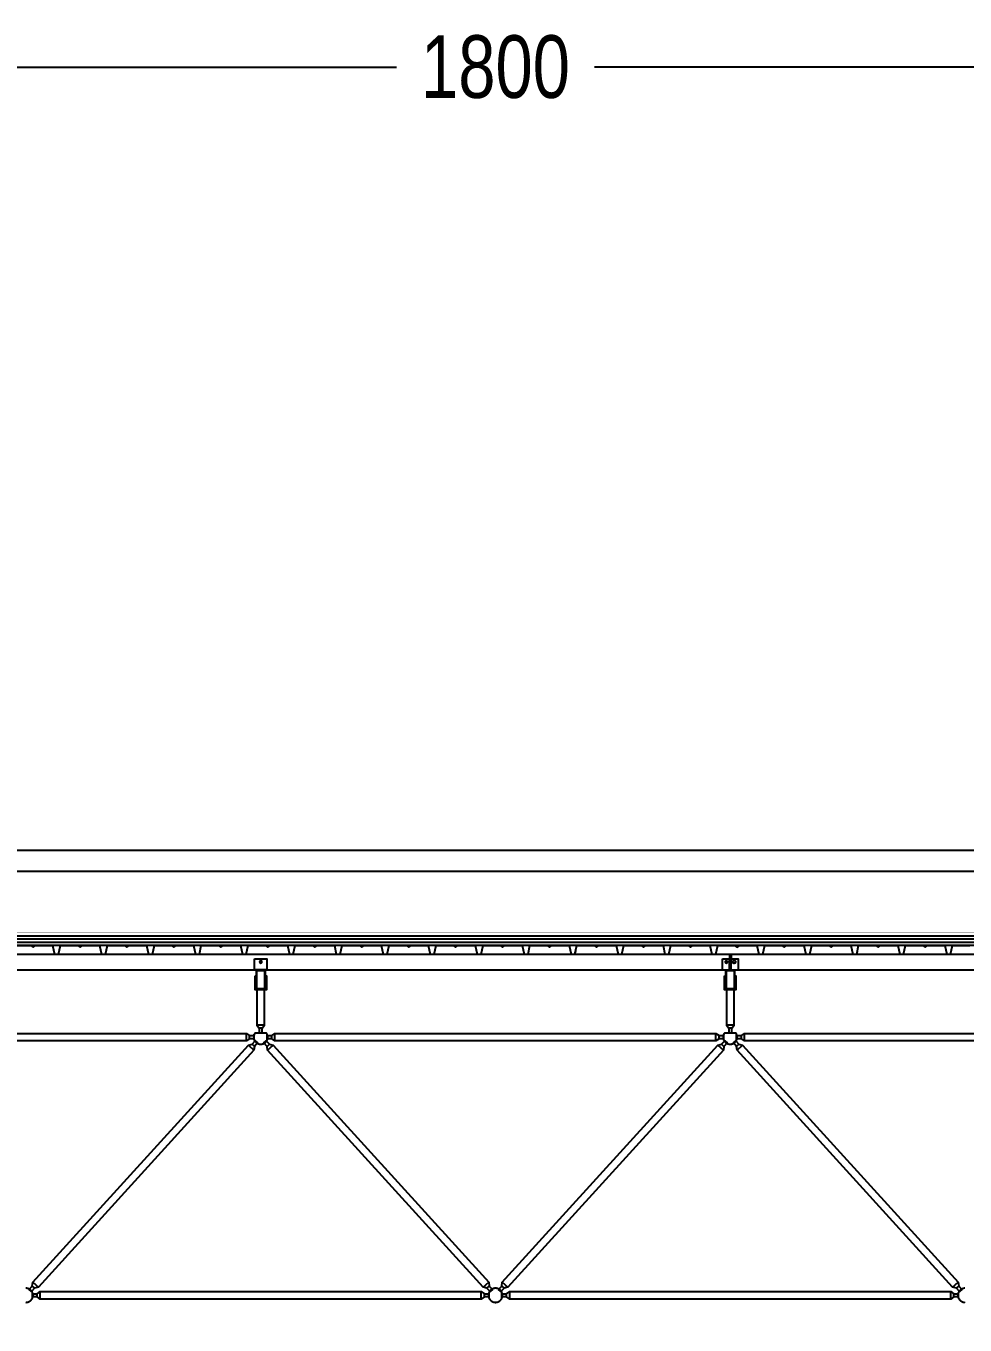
# Model space of a CAD drawing. Header units: centimetres. Extents: x 26569 to 160723, y -3143 to 14565.
# Drawn here: x 32526.7 to 32826.7, y 6252.5 to 6667.7 of the extents above; entities that cross this region are included whole.
import ezdxf

# ---------------------------------------------------------------- set-up
doc = ezdxf.new("R2010")
doc.units = ezdxf.units.CM
doc.header["$LTSCALE"] = 100
doc.linetypes.add('HIDDEN', pattern=[9.525, 6.35, -3.175])
for name, color, linetype in [('A-ANNO-DIMS', 187, 'Continuous'), ('A-ELEV-02', 253, 'Continuous'), ('A-ELEV-04', 250, 'Continuous'), ('A-WALL-INSL', 249, 'Continuous'), ('A-WALL-SNWPNL', 200, 'Continuous'), ('S-STEL', 3, 'Continuous')]:
    doc.layers.add(name, color=color, linetype=linetype)
doc.styles.add('Fields_100', font='act_simplex.shx', dxfattribs={"width": 0.8, "height": 20})
doc.linetypes.add('BATTING', pattern='A,0.00254,-2.54,[134,ltypeshp.shx,S=2.54,R=0,X=-2.54,Y=0],-5.08,[134,ltypeshp.shx,S=2.54,R=180,X=2.54,Y=0],-2.54', length=10.16254)
doc.dimstyles.new('FIELDS_100', dxfattribs={"dimscale": 0, "dimtxt": 20, "dimasz": 5, "dimexe": 5, "dimexo": 5, "dimgap": 5, "dimtad": 0, "dimdec": 0, "dimzin": 0, "dimdsep": 46, "dimtxsty": 'Fields_100', "dimblk": 'DOT', "dimcen": 0.09, "dimclrt": 50, "dimadec": 0, "dimazin": 0, "dimtfac": 1, "dimtdec": 0, "dimtix": 1, "dimtofl": 0, "dimtmove": 1, "dimatfit": 3, "dimfxl": 5, "dimfxlon": 1, "dimtolj": 1, "dimtzin": 0, "dimarcsym": 0})

# ---------------------------------------------------------------- blocks, each defined once
blk = doc.blocks.new('_Dot')
at = {"color": 0, "linetype": 'ByBlock', "lineweight": -2}
blk.add_line((-0.5, 0), (-1, 0), dxfattribs=at)
at = {"color": 0, "linetype": 'ByBlock', "const_width": 0.5}
blk.add_lwpolyline([(-0.25, 0, 1), (0.25, 0, 1)], format="xyb", close=True, dxfattribs=at)
blk = doc.blocks.new('*D690')
at = {"layer": 'A-ANNO-DIMS', "color": 0, "lineweight": -2, "transparency": 16777216}
for p, q in [((32226.73, 6649.56), (32226.73, 6659.56)), ((33126.73, 6649.56), (33126.73, 6659.56)), ((32231.73, 6654.56), (32645.07, 6654.56)), ((33121.73, 6654.56), (32708.4, 6654.56))]:
    blk.add_line(p, q, dxfattribs=at)
at = {"layer": 'DEFPOINTS', "color": 0, "transparency": 16777216}
for p in [(33126.73, 6654.56), (32226.73, 6232.06), (33126.73, 6232.06)]:
    blk.add_point(p, dxfattribs=at)
at = {"layer": 'A-ANNO-DIMS', "color": 0, "lineweight": -2, "transparency": 16777216, "xscale": 5, "yscale": 5, "zscale": 5, "rotation": 180}
blk.add_blockref('_Dot', (32226.73, 6654.56), dxfattribs=at)
at = {"layer": 'A-ANNO-DIMS', "color": 0, "lineweight": -2, "transparency": 16777216, "xscale": 5, "yscale": 5, "zscale": 5}
blk.add_blockref('_Dot', (33126.73, 6654.56), dxfattribs=at)
at = {"layer": 'A-ANNO-DIMS', "color": 50, "transparency": 16777216, "insert": (32676.73, 6654.56), "char_height": 20, "attachment_point": 5, "style": 'Fields_100'}
blk.add_mtext('\\A1;1800', dxfattribs=at)

msp = doc.modelspace()

# ---------------------------------------------------------------- linework, layer by layer
at = {"layer": 'A-ELEV-02'}
for points in [[(32200.48, 6371.06), (36699.23, 6371.06)], [(32751.48, 6371.06), (32751.48, 6369.56)], [(32751.98, 6371.06), (32751.98, 6369.56)], [(32752.83, 6368.91), (32752.83, 6368.91), (32752.82, 6368.91), (32752.81, 6368.91), (32752.8, 6368.91), (32752.79, 6368.91), (32752.79, 6368.91), (32752.78, 6368.91), (32752.77, 6368.91), (32752.76, 6368.9), (32752.75, 6368.9), (32752.75, 6368.9), (32752.74, 6368.9), (32752.73, 6368.9), (32752.72, 6368.89), (32752.71, 6368.89), (32752.71, 6368.89), (32752.7, 6368.88), (32752.69, 6368.88), (32752.68, 6368.88), (32752.67, 6368.87), (32752.67, 6368.87), (32752.66, 6368.86), (32752.65, 6368.86), (32752.64, 6368.86), (32752.64, 6368.85), (32752.63, 6368.84), (32752.62, 6368.84), (32752.61, 6368.83), (32752.61, 6368.83), (32752.6, 6368.82), (32752.59, 6368.82), (32752.59, 6368.81), (32752.58, 6368.8), (32752.57, 6368.8), (32752.57, 6368.79), (32752.56, 6368.78), (32752.56, 6368.78), (32752.55, 6368.77), (32752.55, 6368.76), (32752.54, 6368.75), (32752.54, 6368.75), (32752.53, 6368.74), (32752.53, 6368.73), (32752.52, 6368.72), (32752.52, 6368.72), (32752.52, 6368.71), (32752.51, 6368.7), (32752.51, 6368.69), (32752.51, 6368.68), (32752.5, 6368.67), (32752.5, 6368.67), (32752.5, 6368.66), (32752.5, 6368.65), (32752.49, 6368.64), (32752.49, 6368.63), (32752.49, 6368.63), (32752.49, 6368.62), (32752.49, 6368.61), (32752.49, 6368.6), (32752.49, 6368.59), (32752.49, 6368.59), (32752.48, 6368.58), (32752.48, 6368.57), (32752.48, 6368.56), (32752.48, 6368.55), (32752.48, 6368.55), (32752.49, 6368.54), (32752.49, 6368.53), (32752.49, 6368.52), (32752.49, 6368.51), (32752.49, 6368.51), (32752.49, 6368.5), (32752.49, 6368.49), (32752.49, 6368.48), (32752.5, 6368.47), (32752.5, 6368.47), (32752.5, 6368.46), (32752.5, 6368.45), (32752.51, 6368.44), (32752.51, 6368.43), (32752.51, 6368.43), (32752.52, 6368.42), (32752.52, 6368.41), (32752.52, 6368.4), (32752.53, 6368.39), (32752.53, 6368.39), (32752.54, 6368.38), (32752.54, 6368.37), (32752.55, 6368.36), (32752.55, 6368.36), (32752.56, 6368.35), (32752.56, 6368.34), (32752.57, 6368.33), (32752.57, 6368.33), (32752.58, 6368.32), (32752.59, 6368.31), (32752.59, 6368.31), (32752.6, 6368.3), (32752.61, 6368.3), (32752.61, 6368.29), (32752.62, 6368.28), (32752.63, 6368.28), (32752.64, 6368.27), (32752.64, 6368.27), (32752.65, 6368.26), (32752.66, 6368.26), (32752.67, 6368.26), (32752.67, 6368.25), (32752.68, 6368.25), (32752.69, 6368.24), (32752.7, 6368.24), (32752.71, 6368.24), (32752.71, 6368.23), (32752.72, 6368.23), (32752.73, 6368.23), (32752.74, 6368.23), (32752.75, 6368.22), (32752.75, 6368.22), (32752.76, 6368.22), (32752.77, 6368.22), (32752.78, 6368.22), (32752.79, 6368.22), (32752.79, 6368.21), (32752.8, 6368.21), (32752.81, 6368.21), (32752.82, 6368.21), (32752.83, 6368.21), (32752.83, 6368.21)], [(32753.13, 6368.91), (32752.83, 6368.91)], [(32753.13, 6368.21), (32753.14, 6368.21), (32753.15, 6368.21), (32753.16, 6368.21), (32753.17, 6368.21), (32753.17, 6368.21), (32753.18, 6368.22), (32753.19, 6368.22), (32753.2, 6368.22), (32753.21, 6368.22), (32753.21, 6368.22), (32753.22, 6368.22), (32753.23, 6368.23), (32753.24, 6368.23), (32753.25, 6368.23), (32753.26, 6368.23), (32753.26, 6368.24), (32753.27, 6368.24), (32753.28, 6368.24), (32753.29, 6368.25), (32753.3, 6368.25), (32753.3, 6368.26), (32753.31, 6368.26), (32753.32, 6368.26), (32753.33, 6368.27), (32753.33, 6368.27), (32753.34, 6368.28), (32753.35, 6368.28), (32753.35, 6368.29), (32753.36, 6368.3), (32753.37, 6368.3), (32753.38, 6368.31), (32753.38, 6368.31), (32753.39, 6368.32), (32753.39, 6368.33), (32753.4, 6368.33), (32753.41, 6368.34), (32753.41, 6368.35), (32753.42, 6368.36), (32753.42, 6368.36), (32753.43, 6368.37), (32753.43, 6368.38), (32753.44, 6368.39), (32753.44, 6368.39), (32753.45, 6368.4), (32753.45, 6368.41), (32753.45, 6368.42), (32753.46, 6368.43), (32753.46, 6368.43), (32753.46, 6368.44), (32753.47, 6368.45), (32753.47, 6368.46), (32753.47, 6368.47), (32753.47, 6368.47), (32753.48, 6368.48), (32753.48, 6368.49), (32753.48, 6368.5), (32753.48, 6368.51), (32753.48, 6368.51), (32753.48, 6368.52), (32753.48, 6368.53), (32753.48, 6368.54), (32753.48, 6368.55), (32753.48, 6368.55), (32753.48, 6368.56), (32753.48, 6368.57), (32753.48, 6368.58), (32753.48, 6368.59), (32753.48, 6368.59), (32753.48, 6368.6), (32753.48, 6368.61), (32753.48, 6368.62), (32753.48, 6368.63), (32753.48, 6368.63), (32753.48, 6368.64), (32753.47, 6368.65), (32753.47, 6368.66), (32753.47, 6368.67), (32753.47, 6368.67), (32753.46, 6368.68), (32753.46, 6368.69), (32753.46, 6368.7), (32753.45, 6368.71), (32753.45, 6368.72), (32753.45, 6368.72), (32753.44, 6368.73), (32753.44, 6368.74), (32753.43, 6368.75), (32753.43, 6368.75), (32753.42, 6368.76), (32753.42, 6368.77), (32753.41, 6368.78), (32753.41, 6368.78), (32753.4, 6368.79), (32753.39, 6368.8), (32753.39, 6368.8), (32753.38, 6368.81), (32753.38, 6368.82), (32753.37, 6368.82), (32753.36, 6368.83), (32753.35, 6368.83), (32753.35, 6368.84), (32753.34, 6368.84), (32753.33, 6368.85), (32753.33, 6368.86), (32753.32, 6368.86), (32753.31, 6368.86), (32753.3, 6368.87), (32753.3, 6368.87), (32753.29, 6368.88), (32753.28, 6368.88), (32753.27, 6368.88), (32753.26, 6368.89), (32753.26, 6368.89), (32753.25, 6368.89), (32753.24, 6368.9), (32753.23, 6368.9), (32753.22, 6368.9), (32753.21, 6368.9), (32753.21, 6368.9), (32753.2, 6368.91), (32753.19, 6368.91), (32753.18, 6368.91), (32753.17, 6368.91), (32753.17, 6368.91), (32753.16, 6368.91), (32753.15, 6368.91), (32753.14, 6368.91), (32753.13, 6368.91)], [(32200.48, 6366.06), (36699.23, 6366.06)], [(32603.73, 6366.06), (32599.73, 6366.06)], [(32749.23, 6366.06), (32754.23, 6366.06)], [(32753.13, 6368.21), (32752.83, 6368.21)], [(32599.93, 6363.26), (32600.18, 6363.26)], [(32599.93, 6362.56), (32600.18, 6362.56)], [(32603.28, 6363.26), (32603.53, 6363.26)], [(32603.28, 6362.56), (32603.53, 6362.56)], [(32749.93, 6363.26), (32750.18, 6363.26)], [(32749.93, 6362.56), (32750.18, 6362.56)], [(32753.28, 6363.26), (32753.53, 6363.26)], [(32753.28, 6362.56), (32753.53, 6362.56)], [(32600.53, 6359.66), (32600.53, 6348.36), (32601.23, 6347.36), (32601.23, 6345.86)], [(32602.23, 6345.86), (32602.23, 6347.36), (32602.94, 6348.36), (32602.94, 6359.66)], [(32750.53, 6359.66), (32750.53, 6348.36), (32751.23, 6347.36), (32751.23, 6345.86)], [(32752.23, 6345.86), (32752.23, 6347.36), (32752.94, 6348.36), (32752.94, 6359.66)], [(32602.94, 6348.36), (32600.53, 6348.36)], [(32752.94, 6348.36), (32750.53, 6348.36)], [(32453.78, 6345.01), (32455.28, 6345.01), (32456.28, 6345.72), (32597.18, 6345.72), (32598.18, 6345.01), (32599.68, 6345.01)], [(32599.68, 6344.01), (32598.18, 6344.01), (32597.18, 6343.3), (32456.28, 6343.3), (32455.28, 6344.01), (32453.78, 6344.01)], [(32597.18, 6343.3), (32597.18, 6345.72)], [(32598.18, 6344.01), (32598.18, 6345.01)], [(32599.93, 6345.86), (32599.89, 6345.8), (32599.85, 6345.74), (32599.81, 6345.68), (32599.77, 6345.61), (32599.73, 6345.54), (32599.7, 6345.47), (32599.67, 6345.4), (32599.64, 6345.33), (32599.61, 6345.26), (32599.6, 6345.22), (32599.59, 6345.18), (32599.57, 6345.14), (32599.56, 6345.11), (32599.55, 6345.07), (32599.54, 6345.03), (32599.54, 6344.99), (32599.53, 6344.95), (32599.52, 6344.91), (32599.51, 6344.87), (32599.51, 6344.83), (32599.5, 6344.79), (32599.5, 6344.75), (32599.49, 6344.71), (32599.49, 6344.67), (32599.49, 6344.63), (32599.49, 6344.59), (32599.48, 6344.55), (32599.48, 6344.52), (32599.48, 6344.48), (32599.49, 6344.44), (32599.49, 6344.4), (32599.49, 6344.36), (32599.49, 6344.32), (32599.5, 6344.28), (32599.5, 6344.24), (32599.51, 6344.2), (32599.51, 6344.16), (32599.53, 6344.08), (32599.54, 6344.01), (32599.56, 6343.93), (32599.58, 6343.86), (32599.61, 6343.78), (32599.63, 6343.71), (32599.66, 6343.64), (32599.69, 6343.57), (32599.72, 6343.51), (32599.76, 6343.44), (32599.79, 6343.37), (32599.83, 6343.31), (32599.87, 6343.25), (32599.92, 6343.18), (32599.96, 6343.12), (32600.01, 6343.06), (32600.07, 6343), (32600.12, 6342.95), (32600.15, 6342.92), (32600.17, 6342.89), (32600.2, 6342.86), (32600.23, 6342.84), (32600.26, 6342.81), (32600.29, 6342.78), (32600.32, 6342.76), (32600.35, 6342.73), (32600.39, 6342.71), (32600.42, 6342.69), (32600.45, 6342.66), (32600.48, 6342.64), (32600.52, 6342.62), (32600.55, 6342.6), (32600.59, 6342.58), (32600.62, 6342.56), (32600.65, 6342.54), (32600.69, 6342.52), (32600.73, 6342.5), (32600.76, 6342.48), (32600.8, 6342.47), (32600.83, 6342.45), (32600.87, 6342.43), (32600.91, 6342.42), (32600.94, 6342.41), (32600.98, 6342.39), (32601.02, 6342.38), (32601.06, 6342.37), (32601.13, 6342.34), (32601.21, 6342.33), (32601.28, 6342.31), (32601.36, 6342.29), (32601.43, 6342.28), (32601.51, 6342.27), (32601.59, 6342.27), (32601.66, 6342.26), (32601.73, 6342.26), (32601.81, 6342.26), (32601.88, 6342.27), (32601.96, 6342.27), (32602.03, 6342.28), (32602.11, 6342.29), (32602.19, 6342.31), (32602.26, 6342.33), (32602.34, 6342.34), (32602.41, 6342.37), (32602.45, 6342.38), (32602.49, 6342.39), (32602.52, 6342.41), (32602.56, 6342.42), (32602.6, 6342.43), (32602.63, 6342.45), (32602.67, 6342.47), (32602.71, 6342.48), (32602.74, 6342.5), (32602.78, 6342.52), (32602.81, 6342.54), (32602.85, 6342.56), (32602.88, 6342.58), (32602.92, 6342.6), (32602.95, 6342.62), (32602.98, 6342.64), (32603.02, 6342.66), (32603.05, 6342.69), (32603.08, 6342.71), (32603.11, 6342.73), (32603.15, 6342.76), (32603.18, 6342.78), (32603.21, 6342.81), (32603.24, 6342.84), (32603.27, 6342.86), (32603.29, 6342.89), (32603.32, 6342.92), (32603.35, 6342.95), (32603.4, 6343), (32603.45, 6343.06), (32603.5, 6343.12), (32603.55, 6343.18), (32603.59, 6343.25), (32603.64, 6343.31), (32603.68, 6343.37), (32603.71, 6343.44), (32603.75, 6343.51), (32603.78, 6343.57), (32603.81, 6343.64), (32603.84, 6343.71), (32603.86, 6343.78), (32603.89, 6343.86), (32603.91, 6343.93), (32603.93, 6344.01), (32603.94, 6344.08), (32603.96, 6344.16), (32603.96, 6344.2), (32603.97, 6344.24), (32603.97, 6344.28), (32603.98, 6344.32), (32603.98, 6344.36), (32603.98, 6344.4), (32603.98, 6344.44), (32603.98, 6344.48), (32603.98, 6344.52), (32603.98, 6344.55), (32603.98, 6344.59), (32603.98, 6344.63), (32603.98, 6344.67), (32603.98, 6344.71), (32603.97, 6344.75), (32603.97, 6344.79), (32603.96, 6344.83), (32603.96, 6344.87), (32603.95, 6344.91), (32603.94, 6344.95), (32603.93, 6344.99), (32603.92, 6345.03), (32603.91, 6345.07), (32603.9, 6345.11), (32603.89, 6345.14), (32603.88, 6345.18), (32603.87, 6345.22), (32603.86, 6345.26), (32603.83, 6345.33), (32603.8, 6345.4), (32603.77, 6345.47), (32603.73, 6345.54), (32603.7, 6345.61), (32603.66, 6345.68), (32603.62, 6345.74), (32603.58, 6345.8), (32603.53, 6345.86)], [(32599.68, 6343.58), (32599.68, 6345.44)], [(32599.93, 6345.86), (32603.53, 6345.86)], [(32602.23, 6347.36), (32601.23, 6347.36)], [(32603.78, 6345.01), (32605.28, 6345.01), (32606.28, 6345.72), (32747.18, 6345.72), (32748.18, 6345.01), (32749.68, 6345.01)], [(32603.78, 6343.58), (32603.78, 6345.44)], [(32749.68, 6344.01), (32748.18, 6344.01), (32747.18, 6343.3), (32606.28, 6343.3), (32605.28, 6344.01), (32603.78, 6344.01)], [(32605.28, 6344.01), (32605.28, 6345.01)], [(32606.28, 6343.3), (32606.28, 6345.72)], [(32747.18, 6343.3), (32747.18, 6345.72)], [(32748.18, 6344.01), (32748.18, 6345.01)], [(32749.93, 6345.86), (32749.89, 6345.8), (32749.85, 6345.74), (32749.81, 6345.68), (32749.77, 6345.61), (32749.73, 6345.54), (32749.7, 6345.47), (32749.67, 6345.4), (32749.64, 6345.33), (32749.61, 6345.26), (32749.6, 6345.22), (32749.59, 6345.18), (32749.57, 6345.14), (32749.56, 6345.11), (32749.55, 6345.07), (32749.54, 6345.03), (32749.54, 6344.99), (32749.53, 6344.95), (32749.52, 6344.91), (32749.51, 6344.87), (32749.51, 6344.83), (32749.5, 6344.79), (32749.5, 6344.75), (32749.49, 6344.71), (32749.49, 6344.67), (32749.49, 6344.63), (32749.49, 6344.59), (32749.48, 6344.55), (32749.48, 6344.52), (32749.48, 6344.48), (32749.49, 6344.44), (32749.49, 6344.4), (32749.49, 6344.36), (32749.49, 6344.32), (32749.5, 6344.28), (32749.5, 6344.24), (32749.51, 6344.2), (32749.51, 6344.16), (32749.53, 6344.08), (32749.54, 6344.01), (32749.56, 6343.93), (32749.58, 6343.86), (32749.61, 6343.78), (32749.63, 6343.71), (32749.66, 6343.64), (32749.69, 6343.57), (32749.72, 6343.51), (32749.76, 6343.44), (32749.79, 6343.37), (32749.83, 6343.31), (32749.87, 6343.25), (32749.92, 6343.18), (32749.96, 6343.12), (32750.01, 6343.06), (32750.07, 6343), (32750.12, 6342.95), (32750.15, 6342.92), (32750.17, 6342.89), (32750.2, 6342.86), (32750.23, 6342.84), (32750.26, 6342.81), (32750.29, 6342.78), (32750.32, 6342.76), (32750.35, 6342.73), (32750.39, 6342.71), (32750.42, 6342.69), (32750.45, 6342.66), (32750.48, 6342.64), (32750.52, 6342.62), (32750.55, 6342.6), (32750.59, 6342.58), (32750.62, 6342.56), (32750.65, 6342.54), (32750.69, 6342.52), (32750.73, 6342.5), (32750.76, 6342.48), (32750.8, 6342.47), (32750.83, 6342.45), (32750.87, 6342.43), (32750.91, 6342.42), (32750.94, 6342.41), (32750.98, 6342.39), (32751.02, 6342.38), (32751.06, 6342.37), (32751.13, 6342.34), (32751.21, 6342.33), (32751.28, 6342.31), (32751.36, 6342.29), (32751.43, 6342.28), (32751.51, 6342.27), (32751.59, 6342.27), (32751.66, 6342.26), (32751.73, 6342.26), (32751.81, 6342.26), (32751.88, 6342.27), (32751.96, 6342.27), (32752.03, 6342.28), (32752.11, 6342.29), (32752.19, 6342.31), (32752.26, 6342.33), (32752.34, 6342.34), (32752.41, 6342.37), (32752.45, 6342.38), (32752.49, 6342.39), (32752.52, 6342.41), (32752.56, 6342.42), (32752.6, 6342.43), (32752.63, 6342.45), (32752.67, 6342.47), (32752.71, 6342.48), (32752.74, 6342.5), (32752.78, 6342.52), (32752.81, 6342.54), (32752.85, 6342.56), (32752.88, 6342.58), (32752.92, 6342.6), (32752.95, 6342.62), (32752.98, 6342.64), (32753.02, 6342.66), (32753.05, 6342.69), (32753.08, 6342.71), (32753.11, 6342.73), (32753.15, 6342.76), (32753.18, 6342.78), (32753.21, 6342.81), (32753.24, 6342.84), (32753.27, 6342.86), (32753.29, 6342.89), (32753.32, 6342.92), (32753.35, 6342.95), (32753.4, 6343), (32753.45, 6343.06), (32753.5, 6343.12), (32753.55, 6343.18), (32753.59, 6343.25), (32753.64, 6343.31), (32753.68, 6343.37), (32753.71, 6343.44), (32753.75, 6343.51), (32753.78, 6343.57), (32753.81, 6343.64), (32753.84, 6343.71), (32753.86, 6343.78), (32753.89, 6343.86), (32753.91, 6343.93), (32753.93, 6344.01), (32753.94, 6344.08), (32753.96, 6344.16), (32753.96, 6344.2), (32753.97, 6344.24), (32753.97, 6344.28), (32753.98, 6344.32), (32753.98, 6344.36), (32753.98, 6344.4), (32753.98, 6344.44), (32753.98, 6344.48), (32753.98, 6344.52), (32753.98, 6344.55), (32753.98, 6344.59), (32753.98, 6344.63), (32753.98, 6344.67), (32753.98, 6344.71), (32753.97, 6344.75), (32753.97, 6344.79), (32753.96, 6344.83), (32753.96, 6344.87), (32753.95, 6344.91), (32753.94, 6344.95), (32753.93, 6344.99), (32753.92, 6345.03), (32753.91, 6345.07), (32753.9, 6345.11), (32753.89, 6345.14), (32753.88, 6345.18), (32753.87, 6345.22), (32753.86, 6345.26), (32753.83, 6345.33), (32753.8, 6345.4), (32753.77, 6345.47), (32753.73, 6345.54), (32753.7, 6345.61), (32753.66, 6345.68), (32753.62, 6345.74), (32753.58, 6345.8), (32753.53, 6345.86)], [(32749.68, 6343.58), (32749.68, 6345.44)], [(32749.93, 6345.86), (32753.53, 6345.86)], [(32752.23, 6347.36), (32751.23, 6347.36)], [(32753.78, 6345.01), (32755.28, 6345.01), (32756.28, 6345.72), (32897.18, 6345.72), (32898.18, 6345.01), (32899.68, 6345.01)], [(32753.78, 6343.58), (32753.78, 6345.44)], [(32899.68, 6344.01), (32898.18, 6344.01), (32897.18, 6343.3), (32756.28, 6343.3), (32755.28, 6344.01), (32753.78, 6344.01)], [(32755.28, 6344.01), (32755.28, 6345.01)], [(32756.28, 6343.3), (32756.28, 6345.72)], [(32597.78, 6341.96), (32599.57, 6340.33)], [(32598.98, 6342.22), (32599.72, 6341.55)], [(32599.67, 6343.62), (32601.04, 6342.37)], [(32602.43, 6342.37), (32603.8, 6343.62)], [(32603.75, 6341.55), (32604.49, 6342.22)], [(32603.9, 6340.33), (32605.69, 6341.96)], [(32747.78, 6341.96), (32749.57, 6340.33)], [(32748.98, 6342.22), (32749.72, 6341.55)], [(32749.67, 6343.62), (32751.04, 6342.37)], [(32752.43, 6342.37), (32753.8, 6343.62)], [(32753.75, 6341.55), (32754.49, 6342.22)], [(32753.9, 6340.33), (32755.69, 6341.96)], [(32528.75, 6264.98), (32529.49, 6264.3)], [(32528.9, 6266.19), (32530.69, 6264.57)], [(32672.78, 6264.57), (32674.57, 6266.19)], [(32673.98, 6264.3), (32674.72, 6264.98)], [(32678.75, 6264.98), (32679.49, 6264.3)], [(32678.9, 6266.19), (32680.69, 6264.57)], [(32822.78, 6264.57), (32824.57, 6266.19)], [(32823.98, 6264.3), (32824.72, 6264.98)], [(32526.73, 6259.76), (32526.78, 6259.76), (32526.83, 6259.76), (32526.89, 6259.77), (32526.94, 6259.77), (32526.99, 6259.78), (32527.04, 6259.78), (32527.09, 6259.79), (32527.14, 6259.8), (32527.2, 6259.81), (32527.25, 6259.82), (32527.3, 6259.83), (32527.35, 6259.85), (32527.41, 6259.86), (32527.46, 6259.88), (32527.51, 6259.9), (32527.56, 6259.92), (32527.61, 6259.94), (32527.67, 6259.96), (32527.72, 6259.99), (32527.77, 6260.01), (32527.82, 6260.04), (32527.87, 6260.07), (32527.92, 6260.1), (32527.97, 6260.13), (32528.01, 6260.16), (32528.06, 6260.19), (32528.11, 6260.23), (32528.15, 6260.27), (32528.2, 6260.3), (32528.24, 6260.34), (32528.28, 6260.38), (32528.33, 6260.42), (32528.37, 6260.46), (32528.41, 6260.51), (32528.44, 6260.55), (32528.48, 6260.59), (32528.52, 6260.64), (32528.55, 6260.69), (32528.59, 6260.73), (32528.62, 6260.78), (32528.65, 6260.83), (32528.68, 6260.88), (32528.71, 6260.93), (32528.73, 6260.98), (32528.76, 6261.03), (32528.78, 6261.08), (32528.81, 6261.13), (32528.83, 6261.18), (32528.85, 6261.24), (32528.86, 6261.29), (32528.88, 6261.34), (32528.9, 6261.39), (32528.91, 6261.45), (32528.92, 6261.5), (32528.94, 6261.55), (32528.95, 6261.6), (32528.96, 6261.66), (32528.96, 6261.71), (32528.97, 6261.76), (32528.98, 6261.81), (32528.98, 6261.86), (32528.98, 6261.91), (32528.98, 6261.96), (32528.98, 6262.01), (32528.98, 6262.06), (32528.98, 6262.11), (32528.98, 6262.16), (32528.98, 6262.21), (32528.97, 6262.27), (32528.96, 6262.32), (32528.96, 6262.37), (32528.95, 6262.42), (32528.94, 6262.47), (32528.92, 6262.53), (32528.91, 6262.58), (32528.9, 6262.63), (32528.88, 6262.68), (32528.86, 6262.74), (32528.85, 6262.79), (32528.83, 6262.84), (32528.81, 6262.89), (32528.78, 6262.94), (32528.76, 6262.99), (32528.73, 6263.05), (32528.71, 6263.1), (32528.68, 6263.15), (32528.65, 6263.19), (32528.62, 6263.24), (32528.59, 6263.29), (32528.55, 6263.34), (32528.52, 6263.38), (32528.48, 6263.43), (32528.44, 6263.48), (32528.41, 6263.52), (32528.37, 6263.56), (32528.33, 6263.6), (32528.28, 6263.64), (32528.24, 6263.68), (32528.2, 6263.72), (32528.15, 6263.76), (32528.11, 6263.8), (32528.06, 6263.83), (32528.01, 6263.86), (32527.97, 6263.9), (32527.92, 6263.93), (32527.87, 6263.96), (32527.82, 6263.98), (32527.77, 6264.01), (32527.72, 6264.04), (32527.67, 6264.06), (32527.61, 6264.08), (32527.56, 6264.1), (32527.51, 6264.12), (32527.46, 6264.14), (32527.41, 6264.16), (32527.35, 6264.18), (32527.3, 6264.19), (32527.25, 6264.2), (32527.2, 6264.21), (32527.14, 6264.22), (32527.09, 6264.23), (32527.04, 6264.24), (32526.99, 6264.25), (32526.94, 6264.25), (32526.89, 6264.26), (32526.83, 6264.26), (32526.78, 6264.26), (32526.73, 6264.26)], [(32527.43, 6264.15), (32528.8, 6262.91)], [(32528.78, 6262.51), (32530.28, 6262.51), (32531.28, 6263.22), (32672.18, 6263.22), (32673.18, 6262.51), (32674.68, 6262.51)], [(32528.78, 6261.08), (32528.78, 6262.94)], [(32674.68, 6261.51), (32673.18, 6261.51), (32672.18, 6260.8), (32531.28, 6260.8), (32530.28, 6261.51), (32528.78, 6261.51)], [(32530.28, 6261.51), (32530.28, 6262.51)], [(32531.28, 6260.8), (32531.28, 6263.22)], [(32672.18, 6260.8), (32672.18, 6263.22)], [(32673.18, 6261.51), (32673.18, 6262.51)], [(32674.67, 6262.91), (32676.04, 6264.15)], [(32674.68, 6261.08), (32674.68, 6262.94)], [(32677.43, 6264.15), (32678.8, 6262.91)], [(32678.78, 6262.51), (32680.28, 6262.51), (32681.28, 6263.22), (32822.18, 6263.22), (32823.18, 6262.51), (32824.68, 6262.51)], [(32678.78, 6261.08), (32678.78, 6262.94)], [(32824.68, 6261.51), (32823.18, 6261.51), (32822.18, 6260.8), (32681.28, 6260.8), (32680.28, 6261.51), (32678.78, 6261.51)], [(32680.28, 6261.51), (32680.28, 6262.51)], [(32681.28, 6260.8), (32681.28, 6263.22)], [(32822.18, 6260.8), (32822.18, 6263.22)], [(32823.18, 6261.51), (32823.18, 6262.51)], [(32826.73, 6264.26), (32826.68, 6264.26), (32826.63, 6264.26), (32826.58, 6264.26), (32826.53, 6264.25), (32826.48, 6264.25), (32826.43, 6264.24), (32826.38, 6264.23), (32826.32, 6264.22), (32826.27, 6264.21), (32826.22, 6264.2), (32826.17, 6264.19), (32826.12, 6264.18), (32826.06, 6264.16), (32826.01, 6264.14), (32825.96, 6264.12), (32825.91, 6264.1), (32825.85, 6264.08), (32825.8, 6264.06), (32825.75, 6264.04), (32825.7, 6264.01), (32825.65, 6263.98), (32825.6, 6263.96), (32825.55, 6263.93), (32825.5, 6263.9), (32825.46, 6263.86), (32825.41, 6263.83), (32825.36, 6263.8), (32825.32, 6263.76), (32825.27, 6263.72), (32825.23, 6263.68), (32825.19, 6263.64), (32825.14, 6263.6), (32825.1, 6263.56), (32825.06, 6263.52), (32825.02, 6263.48), (32824.99, 6263.43), (32824.95, 6263.38), (32824.92, 6263.34), (32824.88, 6263.29), (32824.85, 6263.24), (32824.82, 6263.19), (32824.79, 6263.15), (32824.76, 6263.1), (32824.74, 6263.05), (32824.71, 6262.99), (32824.69, 6262.94), (32824.66, 6262.89), (32824.64, 6262.84), (32824.62, 6262.79), (32824.6, 6262.74), (32824.59, 6262.68), (32824.57, 6262.63), (32824.56, 6262.58), (32824.54, 6262.53), (32824.53, 6262.47), (32824.52, 6262.42), (32824.51, 6262.37), (32824.51, 6262.32), (32824.5, 6262.27), (32824.49, 6262.21), (32824.49, 6262.16), (32824.49, 6262.11), (32824.48, 6262.06), (32824.48, 6262.01), (32824.48, 6261.96), (32824.49, 6261.91), (32824.49, 6261.86), (32824.49, 6261.81), (32824.5, 6261.76), (32824.51, 6261.71), (32824.51, 6261.66), (32824.52, 6261.6), (32824.53, 6261.55), (32824.54, 6261.5), (32824.56, 6261.45), (32824.57, 6261.39), (32824.59, 6261.34), (32824.6, 6261.29), (32824.62, 6261.24), (32824.64, 6261.18), (32824.66, 6261.13), (32824.69, 6261.08), (32824.71, 6261.03), (32824.74, 6260.98), (32824.76, 6260.93), (32824.79, 6260.88), (32824.82, 6260.83), (32824.85, 6260.78), (32824.88, 6260.73), (32824.92, 6260.69), (32824.95, 6260.64), (32824.99, 6260.59), (32825.02, 6260.55), (32825.06, 6260.51), (32825.1, 6260.46), (32825.14, 6260.42), (32825.19, 6260.38), (32825.23, 6260.34), (32825.27, 6260.3), (32825.32, 6260.27), (32825.36, 6260.23), (32825.41, 6260.19), (32825.46, 6260.16), (32825.5, 6260.13), (32825.55, 6260.1), (32825.6, 6260.07), (32825.65, 6260.04), (32825.7, 6260.01), (32825.75, 6259.99), (32825.8, 6259.96), (32825.85, 6259.94), (32825.91, 6259.92), (32825.96, 6259.9), (32826.01, 6259.88), (32826.06, 6259.86), (32826.12, 6259.85), (32826.17, 6259.83), (32826.22, 6259.82), (32826.27, 6259.81), (32826.32, 6259.8), (32826.38, 6259.79), (32826.43, 6259.78), (32826.48, 6259.78), (32826.53, 6259.77), (32826.58, 6259.77), (32826.63, 6259.76), (32826.68, 6259.76), (32826.73, 6259.76)], [(32824.67, 6262.91), (32826.04, 6264.15)], [(32824.68, 6261.08), (32824.68, 6262.94)]]:
    msp.add_lwpolyline(points, dxfattribs=at)
for points in [[(32599.73, 6369.56), (32603.73, 6369.56), (32603.73, 6365.91), (32599.73, 6365.91)], [(32602.08, 6368.56), (32602.08, 6368.57), (32602.08, 6368.58), (32602.08, 6368.59), (32602.08, 6368.59), (32602.08, 6368.6), (32602.08, 6368.61), (32602.08, 6368.62), (32602.08, 6368.63), (32602.08, 6368.63), (32602.08, 6368.64), (32602.07, 6368.65), (32602.07, 6368.66), (32602.07, 6368.67), (32602.07, 6368.67), (32602.06, 6368.68), (32602.06, 6368.69), (32602.06, 6368.7), (32602.05, 6368.71), (32602.05, 6368.72), (32602.05, 6368.72), (32602.04, 6368.73), (32602.04, 6368.74), (32602.03, 6368.75), (32602.03, 6368.75), (32602.02, 6368.76), (32602.02, 6368.77), (32602.01, 6368.78), (32602.01, 6368.78), (32602, 6368.79), (32601.99, 6368.8), (32601.99, 6368.8), (32601.98, 6368.81), (32601.98, 6368.82), (32601.97, 6368.82), (32601.96, 6368.83), (32601.95, 6368.83), (32601.95, 6368.84), (32601.94, 6368.84), (32601.93, 6368.85), (32601.93, 6368.86), (32601.92, 6368.86), (32601.91, 6368.86), (32601.9, 6368.87), (32601.9, 6368.87), (32601.89, 6368.88), (32601.88, 6368.88), (32601.87, 6368.88), (32601.86, 6368.89), (32601.86, 6368.89), (32601.85, 6368.89), (32601.84, 6368.9), (32601.83, 6368.9), (32601.82, 6368.9), (32601.81, 6368.9), (32601.81, 6368.9), (32601.8, 6368.91), (32601.79, 6368.91), (32601.78, 6368.91), (32601.77, 6368.91), (32601.77, 6368.91), (32601.76, 6368.91), (32601.75, 6368.91), (32601.74, 6368.91), (32601.73, 6368.91), (32601.73, 6368.91), (32601.72, 6368.91), (32601.71, 6368.91), (32601.7, 6368.91), (32601.69, 6368.91), (32601.69, 6368.91), (32601.68, 6368.91), (32601.67, 6368.91), (32601.66, 6368.9), (32601.65, 6368.9), (32601.65, 6368.9), (32601.64, 6368.9), (32601.63, 6368.9), (32601.62, 6368.89), (32601.61, 6368.89), (32601.61, 6368.89), (32601.6, 6368.88), (32601.59, 6368.88), (32601.58, 6368.88), (32601.57, 6368.87), (32601.57, 6368.87), (32601.56, 6368.86), (32601.55, 6368.86), (32601.54, 6368.86), (32601.54, 6368.85), (32601.53, 6368.84), (32601.52, 6368.84), (32601.51, 6368.83), (32601.51, 6368.83), (32601.5, 6368.82), (32601.49, 6368.82), (32601.49, 6368.81), (32601.48, 6368.8), (32601.47, 6368.8), (32601.47, 6368.79), (32601.46, 6368.78), (32601.46, 6368.78), (32601.45, 6368.77), (32601.45, 6368.76), (32601.44, 6368.75), (32601.44, 6368.75), (32601.43, 6368.74), (32601.43, 6368.73), (32601.42, 6368.72), (32601.42, 6368.72), (32601.42, 6368.71), (32601.41, 6368.7), (32601.41, 6368.69), (32601.41, 6368.68), (32601.4, 6368.67), (32601.4, 6368.67), (32601.4, 6368.66), (32601.4, 6368.65), (32601.39, 6368.64), (32601.39, 6368.63), (32601.39, 6368.63), (32601.39, 6368.62), (32601.39, 6368.61), (32601.39, 6368.6), (32601.39, 6368.59), (32601.39, 6368.59), (32601.38, 6368.58), (32601.38, 6368.57), (32601.38, 6368.56), (32601.38, 6368.55), (32601.38, 6368.55), (32601.39, 6368.54), (32601.39, 6368.53), (32601.39, 6368.52), (32601.39, 6368.51), (32601.39, 6368.51), (32601.39, 6368.5), (32601.39, 6368.49), (32601.39, 6368.48), (32601.4, 6368.47), (32601.4, 6368.47), (32601.4, 6368.46), (32601.4, 6368.45), (32601.41, 6368.44), (32601.41, 6368.43), (32601.41, 6368.43), (32601.42, 6368.42), (32601.42, 6368.41), (32601.42, 6368.4), (32601.43, 6368.39), (32601.43, 6368.39), (32601.44, 6368.38), (32601.44, 6368.37), (32601.45, 6368.36), (32601.45, 6368.36), (32601.46, 6368.35), (32601.46, 6368.34), (32601.47, 6368.33), (32601.47, 6368.33), (32601.48, 6368.32), (32601.49, 6368.31), (32601.49, 6368.31), (32601.5, 6368.3), (32601.51, 6368.3), (32601.51, 6368.29), (32601.52, 6368.28), (32601.53, 6368.28), (32601.54, 6368.27), (32601.54, 6368.27), (32601.55, 6368.26), (32601.56, 6368.26), (32601.57, 6368.26), (32601.57, 6368.25), (32601.58, 6368.25), (32601.59, 6368.24), (32601.6, 6368.24), (32601.61, 6368.24), (32601.61, 6368.23), (32601.62, 6368.23), (32601.63, 6368.23), (32601.64, 6368.23), (32601.65, 6368.22), (32601.65, 6368.22), (32601.66, 6368.22), (32601.67, 6368.22), (32601.68, 6368.22), (32601.69, 6368.22), (32601.69, 6368.21), (32601.7, 6368.21), (32601.71, 6368.21), (32601.72, 6368.21), (32601.73, 6368.21), (32601.73, 6368.21), (32601.74, 6368.21), (32601.75, 6368.21), (32601.76, 6368.21), (32601.77, 6368.21), (32601.77, 6368.21), (32601.78, 6368.22), (32601.79, 6368.22), (32601.8, 6368.22), (32601.81, 6368.22), (32601.81, 6368.22), (32601.82, 6368.22), (32601.83, 6368.23), (32601.84, 6368.23), (32601.85, 6368.23), (32601.86, 6368.23), (32601.86, 6368.24), (32601.87, 6368.24), (32601.88, 6368.24), (32601.89, 6368.25), (32601.9, 6368.25), (32601.9, 6368.26), (32601.91, 6368.26), (32601.92, 6368.26), (32601.93, 6368.27), (32601.93, 6368.27), (32601.94, 6368.28), (32601.95, 6368.28), (32601.95, 6368.29), (32601.96, 6368.3), (32601.97, 6368.3), (32601.98, 6368.31), (32601.98, 6368.31), (32601.99, 6368.32), (32601.99, 6368.33), (32602, 6368.33), (32602.01, 6368.34), (32602.01, 6368.35), (32602.02, 6368.36), (32602.02, 6368.36), (32602.03, 6368.37), (32602.03, 6368.38), (32602.04, 6368.39), (32602.04, 6368.39), (32602.05, 6368.4), (32602.05, 6368.41), (32602.05, 6368.42), (32602.06, 6368.43), (32602.06, 6368.43), (32602.06, 6368.44), (32602.07, 6368.45), (32602.07, 6368.46), (32602.07, 6368.47), (32602.07, 6368.47), (32602.08, 6368.48), (32602.08, 6368.49), (32602.08, 6368.5), (32602.08, 6368.51), (32602.08, 6368.51), (32602.08, 6368.52), (32602.08, 6368.53), (32602.08, 6368.54), (32602.08, 6368.55), (32602.08, 6368.55)], [(32749.23, 6369.56), (32754.23, 6369.56), (32754.23, 6365.91), (32749.23, 6365.91)], [(32750.83, 6368.56), (32750.83, 6368.57), (32750.83, 6368.58), (32750.83, 6368.59), (32750.83, 6368.59), (32750.83, 6368.6), (32750.83, 6368.61), (32750.83, 6368.62), (32750.83, 6368.63), (32750.83, 6368.63), (32750.83, 6368.64), (32750.82, 6368.65), (32750.82, 6368.66), (32750.82, 6368.67), (32750.82, 6368.67), (32750.81, 6368.68), (32750.81, 6368.69), (32750.81, 6368.7), (32750.8, 6368.71), (32750.8, 6368.72), (32750.8, 6368.72), (32750.79, 6368.73), (32750.79, 6368.74), (32750.78, 6368.75), (32750.78, 6368.75), (32750.77, 6368.76), (32750.77, 6368.77), (32750.76, 6368.78), (32750.76, 6368.78), (32750.75, 6368.79), (32750.74, 6368.8), (32750.74, 6368.8), (32750.73, 6368.81), (32750.73, 6368.82), (32750.72, 6368.82), (32750.71, 6368.83), (32750.7, 6368.83), (32750.7, 6368.84), (32750.69, 6368.84), (32750.68, 6368.85), (32750.68, 6368.86), (32750.67, 6368.86), (32750.66, 6368.86), (32750.65, 6368.87), (32750.65, 6368.87), (32750.64, 6368.88), (32750.63, 6368.88), (32750.62, 6368.88), (32750.61, 6368.89), (32750.61, 6368.89), (32750.6, 6368.89), (32750.59, 6368.9), (32750.58, 6368.9), (32750.57, 6368.9), (32750.56, 6368.9), (32750.56, 6368.9), (32750.55, 6368.91), (32750.54, 6368.91), (32750.53, 6368.91), (32750.52, 6368.91), (32750.52, 6368.91), (32750.51, 6368.91), (32750.5, 6368.91), (32750.49, 6368.91), (32750.48, 6368.91), (32750.48, 6368.91), (32750.47, 6368.91), (32750.46, 6368.91), (32750.45, 6368.91), (32750.44, 6368.91), (32750.44, 6368.91), (32750.43, 6368.91), (32750.42, 6368.91), (32750.41, 6368.9), (32750.4, 6368.9), (32750.4, 6368.9), (32750.39, 6368.9), (32750.38, 6368.9), (32750.37, 6368.89), (32750.36, 6368.89), (32750.36, 6368.89), (32750.35, 6368.88), (32750.34, 6368.88), (32750.33, 6368.88), (32750.32, 6368.87), (32750.32, 6368.87), (32750.31, 6368.86), (32750.3, 6368.86), (32750.29, 6368.86), (32750.29, 6368.85), (32750.28, 6368.84), (32750.27, 6368.84), (32750.26, 6368.83), (32750.26, 6368.83), (32750.25, 6368.82), (32750.24, 6368.82), (32750.24, 6368.81), (32750.23, 6368.8), (32750.22, 6368.8), (32750.22, 6368.79), (32750.21, 6368.78), (32750.21, 6368.78), (32750.2, 6368.77), (32750.2, 6368.76), (32750.19, 6368.75), (32750.19, 6368.75), (32750.18, 6368.74), (32750.18, 6368.73), (32750.17, 6368.72), (32750.17, 6368.72), (32750.17, 6368.71), (32750.16, 6368.7), (32750.16, 6368.69), (32750.16, 6368.68), (32750.15, 6368.67), (32750.15, 6368.67), (32750.15, 6368.66), (32750.15, 6368.65), (32750.14, 6368.64), (32750.14, 6368.63), (32750.14, 6368.63), (32750.14, 6368.62), (32750.14, 6368.61), (32750.14, 6368.6), (32750.14, 6368.59), (32750.14, 6368.59), (32750.13, 6368.58), (32750.13, 6368.57), (32750.13, 6368.56), (32750.13, 6368.55), (32750.13, 6368.55), (32750.14, 6368.54), (32750.14, 6368.53), (32750.14, 6368.52), (32750.14, 6368.51), (32750.14, 6368.51), (32750.14, 6368.5), (32750.14, 6368.49), (32750.14, 6368.48), (32750.15, 6368.47), (32750.15, 6368.47), (32750.15, 6368.46), (32750.15, 6368.45), (32750.16, 6368.44), (32750.16, 6368.43), (32750.16, 6368.43), (32750.17, 6368.42), (32750.17, 6368.41), (32750.17, 6368.4), (32750.18, 6368.39), (32750.18, 6368.39), (32750.19, 6368.38), (32750.19, 6368.37), (32750.2, 6368.36), (32750.2, 6368.36), (32750.21, 6368.35), (32750.21, 6368.34), (32750.22, 6368.33), (32750.22, 6368.33), (32750.23, 6368.32), (32750.24, 6368.31), (32750.24, 6368.31), (32750.25, 6368.3), (32750.26, 6368.3), (32750.26, 6368.29), (32750.27, 6368.28), (32750.28, 6368.28), (32750.29, 6368.27), (32750.29, 6368.27), (32750.3, 6368.26), (32750.31, 6368.26), (32750.32, 6368.26), (32750.32, 6368.25), (32750.33, 6368.25), (32750.34, 6368.24), (32750.35, 6368.24), (32750.36, 6368.24), (32750.36, 6368.23), (32750.37, 6368.23), (32750.38, 6368.23), (32750.39, 6368.23), (32750.4, 6368.22), (32750.4, 6368.22), (32750.41, 6368.22), (32750.42, 6368.22), (32750.43, 6368.22), (32750.44, 6368.22), (32750.44, 6368.21), (32750.45, 6368.21), (32750.46, 6368.21), (32750.47, 6368.21), (32750.48, 6368.21), (32750.48, 6368.21), (32750.49, 6368.21), (32750.5, 6368.21), (32750.51, 6368.21), (32750.52, 6368.21), (32750.52, 6368.21), (32750.53, 6368.22), (32750.54, 6368.22), (32750.55, 6368.22), (32750.56, 6368.22), (32750.56, 6368.22), (32750.57, 6368.22), (32750.58, 6368.23), (32750.59, 6368.23), (32750.6, 6368.23), (32750.61, 6368.23), (32750.61, 6368.24), (32750.62, 6368.24), (32750.63, 6368.24), (32750.64, 6368.25), (32750.65, 6368.25), (32750.65, 6368.26), (32750.66, 6368.26), (32750.67, 6368.26), (32750.68, 6368.27), (32750.68, 6368.27), (32750.69, 6368.28), (32750.7, 6368.28), (32750.7, 6368.29), (32750.71, 6368.3), (32750.72, 6368.3), (32750.73, 6368.31), (32750.73, 6368.31), (32750.74, 6368.32), (32750.74, 6368.33), (32750.75, 6368.33), (32750.76, 6368.34), (32750.76, 6368.35), (32750.77, 6368.36), (32750.77, 6368.36), (32750.78, 6368.37), (32750.78, 6368.38), (32750.79, 6368.39), (32750.79, 6368.39), (32750.8, 6368.4), (32750.8, 6368.41), (32750.8, 6368.42), (32750.81, 6368.43), (32750.81, 6368.43), (32750.81, 6368.44), (32750.82, 6368.45), (32750.82, 6368.46), (32750.82, 6368.47), (32750.82, 6368.47), (32750.83, 6368.48), (32750.83, 6368.49), (32750.83, 6368.5), (32750.83, 6368.51), (32750.83, 6368.51), (32750.83, 6368.52), (32750.83, 6368.53), (32750.83, 6368.54), (32750.83, 6368.55), (32750.83, 6368.55)], [(32599.93, 6364.16), (32600.18, 6364.16), (32600.18, 6359.91), (32603.28, 6359.91), (32603.28, 6364.16), (32603.53, 6364.16), (32603.53, 6359.66), (32599.93, 6359.66)], [(32749.93, 6364.16), (32750.18, 6364.16), (32750.18, 6359.91), (32753.28, 6359.91), (32753.28, 6364.16), (32753.53, 6364.16), (32753.53, 6359.66), (32749.93, 6359.66)], [(32527.74, 6263.87), (32528.75, 6264.98), (32528.9, 6266.19), (32597.78, 6341.96), (32598.98, 6342.22), (32599.99, 6343.33), (32600.73, 6342.66), (32599.72, 6341.55), (32599.57, 6340.33), (32530.69, 6264.57), (32529.49, 6264.3), (32528.48, 6263.19)], [(32674.99, 6263.19), (32673.98, 6264.3), (32672.78, 6264.57), (32603.9, 6340.33), (32603.75, 6341.55), (32602.74, 6342.66), (32603.48, 6343.33), (32604.49, 6342.22), (32605.69, 6341.96), (32674.57, 6266.19), (32674.72, 6264.98), (32675.73, 6263.87)], [(32677.74, 6263.87), (32678.75, 6264.98), (32678.9, 6266.19), (32747.78, 6341.96), (32748.98, 6342.22), (32749.99, 6343.33), (32750.73, 6342.66), (32749.72, 6341.55), (32749.57, 6340.33), (32680.69, 6264.57), (32679.49, 6264.3), (32678.48, 6263.19)], [(32824.99, 6263.19), (32823.98, 6264.3), (32822.78, 6264.57), (32753.9, 6340.33), (32753.75, 6341.55), (32752.74, 6342.66), (32753.48, 6343.33), (32754.49, 6342.22), (32755.69, 6341.96), (32824.57, 6266.19), (32824.72, 6264.98), (32825.73, 6263.87)], [(32678.98, 6262.01), (32678.98, 6262.06), (32678.98, 6262.11), (32678.98, 6262.16), (32678.98, 6262.21), (32678.97, 6262.27), (32678.96, 6262.32), (32678.96, 6262.37), (32678.95, 6262.42), (32678.94, 6262.47), (32678.92, 6262.53), (32678.91, 6262.58), (32678.9, 6262.63), (32678.88, 6262.68), (32678.86, 6262.74), (32678.85, 6262.79), (32678.83, 6262.84), (32678.81, 6262.89), (32678.78, 6262.94), (32678.76, 6262.99), (32678.73, 6263.05), (32678.71, 6263.1), (32678.68, 6263.15), (32678.65, 6263.19), (32678.62, 6263.24), (32678.59, 6263.29), (32678.55, 6263.34), (32678.52, 6263.38), (32678.48, 6263.43), (32678.44, 6263.48), (32678.41, 6263.52), (32678.37, 6263.56), (32678.33, 6263.6), (32678.28, 6263.64), (32678.24, 6263.68), (32678.2, 6263.72), (32678.15, 6263.76), (32678.11, 6263.8), (32678.06, 6263.83), (32678.01, 6263.86), (32677.97, 6263.9), (32677.92, 6263.93), (32677.87, 6263.96), (32677.82, 6263.98), (32677.77, 6264.01), (32677.72, 6264.04), (32677.67, 6264.06), (32677.61, 6264.08), (32677.56, 6264.1), (32677.51, 6264.12), (32677.46, 6264.14), (32677.41, 6264.16), (32677.35, 6264.18), (32677.3, 6264.19), (32677.25, 6264.2), (32677.2, 6264.21), (32677.14, 6264.22), (32677.09, 6264.23), (32677.04, 6264.24), (32676.99, 6264.25), (32676.94, 6264.25), (32676.89, 6264.26), (32676.83, 6264.26), (32676.78, 6264.26), (32676.73, 6264.26), (32676.68, 6264.26), (32676.63, 6264.26), (32676.58, 6264.26), (32676.53, 6264.25), (32676.48, 6264.25), (32676.43, 6264.24), (32676.38, 6264.23), (32676.32, 6264.22), (32676.27, 6264.21), (32676.22, 6264.2), (32676.17, 6264.19), (32676.12, 6264.18), (32676.06, 6264.16), (32676.01, 6264.14), (32675.96, 6264.12), (32675.91, 6264.1), (32675.85, 6264.08), (32675.8, 6264.06), (32675.75, 6264.04), (32675.7, 6264.01), (32675.65, 6263.98), (32675.6, 6263.96), (32675.55, 6263.93), (32675.5, 6263.9), (32675.46, 6263.86), (32675.41, 6263.83), (32675.36, 6263.8), (32675.32, 6263.76), (32675.27, 6263.72), (32675.23, 6263.68), (32675.19, 6263.64), (32675.14, 6263.6), (32675.1, 6263.56), (32675.06, 6263.52), (32675.02, 6263.48), (32674.99, 6263.43), (32674.95, 6263.38), (32674.92, 6263.34), (32674.88, 6263.29), (32674.85, 6263.24), (32674.82, 6263.19), (32674.79, 6263.15), (32674.76, 6263.1), (32674.74, 6263.05), (32674.71, 6262.99), (32674.69, 6262.94), (32674.66, 6262.89), (32674.64, 6262.84), (32674.62, 6262.79), (32674.6, 6262.74), (32674.59, 6262.68), (32674.57, 6262.63), (32674.56, 6262.58), (32674.54, 6262.53), (32674.53, 6262.47), (32674.52, 6262.42), (32674.51, 6262.37), (32674.51, 6262.32), (32674.5, 6262.27), (32674.49, 6262.21), (32674.49, 6262.16), (32674.49, 6262.11), (32674.48, 6262.06), (32674.48, 6262.01), (32674.48, 6261.96), (32674.49, 6261.91), (32674.49, 6261.86), (32674.49, 6261.81), (32674.5, 6261.76), (32674.51, 6261.71), (32674.51, 6261.66), (32674.52, 6261.6), (32674.53, 6261.55), (32674.54, 6261.5), (32674.56, 6261.45), (32674.57, 6261.39), (32674.59, 6261.34), (32674.6, 6261.29), (32674.62, 6261.24), (32674.64, 6261.18), (32674.66, 6261.13), (32674.69, 6261.08), (32674.71, 6261.03), (32674.74, 6260.98), (32674.76, 6260.93), (32674.79, 6260.88), (32674.82, 6260.83), (32674.85, 6260.78), (32674.88, 6260.73), (32674.92, 6260.69), (32674.95, 6260.64), (32674.99, 6260.59), (32675.02, 6260.55), (32675.06, 6260.51), (32675.1, 6260.46), (32675.14, 6260.42), (32675.19, 6260.38), (32675.23, 6260.34), (32675.27, 6260.3), (32675.32, 6260.27), (32675.36, 6260.23), (32675.41, 6260.19), (32675.46, 6260.16), (32675.5, 6260.13), (32675.55, 6260.1), (32675.6, 6260.07), (32675.65, 6260.04), (32675.7, 6260.01), (32675.75, 6259.99), (32675.8, 6259.96), (32675.85, 6259.94), (32675.91, 6259.92), (32675.96, 6259.9), (32676.01, 6259.88), (32676.06, 6259.86), (32676.12, 6259.85), (32676.17, 6259.83), (32676.22, 6259.82), (32676.27, 6259.81), (32676.32, 6259.8), (32676.38, 6259.79), (32676.43, 6259.78), (32676.48, 6259.78), (32676.53, 6259.77), (32676.58, 6259.77), (32676.63, 6259.76), (32676.68, 6259.76), (32676.73, 6259.76), (32676.78, 6259.76), (32676.83, 6259.76), (32676.89, 6259.77), (32676.94, 6259.77), (32676.99, 6259.78), (32677.04, 6259.78), (32677.09, 6259.79), (32677.14, 6259.8), (32677.2, 6259.81), (32677.25, 6259.82), (32677.3, 6259.83), (32677.35, 6259.85), (32677.41, 6259.86), (32677.46, 6259.88), (32677.51, 6259.9), (32677.56, 6259.92), (32677.61, 6259.94), (32677.67, 6259.96), (32677.72, 6259.99), (32677.77, 6260.01), (32677.82, 6260.04), (32677.87, 6260.07), (32677.92, 6260.1), (32677.97, 6260.13), (32678.01, 6260.16), (32678.06, 6260.19), (32678.11, 6260.23), (32678.15, 6260.27), (32678.2, 6260.3), (32678.24, 6260.34), (32678.28, 6260.38), (32678.33, 6260.42), (32678.37, 6260.46), (32678.41, 6260.51), (32678.44, 6260.55), (32678.48, 6260.59), (32678.52, 6260.64), (32678.55, 6260.69), (32678.59, 6260.73), (32678.62, 6260.78), (32678.65, 6260.83), (32678.68, 6260.88), (32678.71, 6260.93), (32678.73, 6260.98), (32678.76, 6261.03), (32678.78, 6261.08), (32678.81, 6261.13), (32678.83, 6261.18), (32678.85, 6261.24), (32678.86, 6261.29), (32678.88, 6261.34), (32678.9, 6261.39), (32678.91, 6261.45), (32678.92, 6261.5), (32678.94, 6261.55), (32678.95, 6261.6), (32678.96, 6261.66), (32678.96, 6261.71), (32678.97, 6261.76), (32678.98, 6261.81), (32678.98, 6261.86), (32678.98, 6261.91), (32678.98, 6261.96)]]:
    msp.add_lwpolyline(points, close=True, dxfattribs=at)
at = {"layer": 'A-ELEV-02', "linetype": 'HIDDEN', "ltscale": 0.1}
for points in [[(32751.48, 6366.06), (32751.48, 6369.56)], [(32751.98, 6366.06), (32751.98, 6369.56)]]:
    msp.add_lwpolyline(points, dxfattribs=at)
at = {"layer": 'A-ELEV-04'}
for p, q in [((41257.01, 6404.13), (31299.11, 6404.13)), ((32208.53, 6397.57), (41237.71, 6397.57))]:
    msp.add_line(p, q, dxfattribs=at)
at = {"layer": 'A-WALL-INSL', "ltscale": 0.002, "const_width": 0.1}
msp.add_lwpolyline([(41241.73, 6377.81), (32205.48, 6377.81)], dxfattribs=at)
at = {"layer": 'A-WALL-INSL', "linetype": 'BATTING', "ltscale": 0.002}
for points in [[(41241.73, 6376.81), (32205.48, 6376.81)], [(41241.73, 6374.81), (32205.48, 6374.81)]]:
    msp.add_lwpolyline(points, dxfattribs=at)
at = {"layer": 'A-WALL-INSL', "ltscale": 0.002}
for points in [[(41241.73, 6375.81), (32205.48, 6375.81)], [(41241.73, 6373.81), (32205.48, 6373.81)]]:
    msp.add_lwpolyline(points, dxfattribs=at)
at = {"layer": 'A-WALL-SNWPNL', "ltscale": 100}
for points in [[(32522.75, 6373.81), (32528.25, 6373.81), (32529, 6373.31), (32529.75, 6373.81), (32535.25, 6373.81), (32535.88, 6371.06), (32537.13, 6371.06), (32537.75, 6373.81), (32543.25, 6373.81), (32544, 6373.31), (32544.75, 6373.81), (32550.25, 6373.81), (32550.88, 6371.06), (32552.13, 6371.06), (32552.75, 6373.81), (32558.25, 6373.81), (32559, 6373.31), (32559.75, 6373.81), (32565.25, 6373.81), (32565.88, 6371.06), (32567.13, 6371.06), (32567.35, 6372.04)], [(32565.66, 6372.04), (32565.88, 6371.06), (32567.13, 6371.06), (32567.75, 6373.81), (32573.25, 6373.81), (32574, 6373.31), (32574.75, 6373.81), (32580.25, 6373.81), (32580.88, 6371.06), (32582.13, 6371.06), (32582.75, 6373.81), (32588.25, 6373.81), (32589, 6373.31), (32589.75, 6373.81), (32595.25, 6373.81), (32595.88, 6371.06), (32597.13, 6371.06), (32597.75, 6373.81), (32603.25, 6373.81), (32604, 6373.31), (32604.75, 6373.81), (32610.25, 6373.81), (32610.88, 6371.06), (32612.13, 6371.06), (32612.35, 6372.04)], [(32610.66, 6372.04), (32610.88, 6371.06), (32612.13, 6371.06), (32612.75, 6373.81), (32618.25, 6373.81), (32619, 6373.31), (32619.75, 6373.81), (32625.25, 6373.81), (32625.88, 6371.06), (32627.13, 6371.06), (32627.75, 6373.81), (32633.25, 6373.81), (32634, 6373.31), (32634.75, 6373.81), (32640.25, 6373.81), (32640.88, 6371.06), (32642.13, 6371.06), (32642.75, 6373.81), (32648.25, 6373.81), (32649, 6373.31), (32649.75, 6373.81), (32655.25, 6373.81), (32655.88, 6371.06), (32657.13, 6371.06), (32657.35, 6372.04)], [(32655.66, 6372.04), (32655.88, 6371.06), (32657.13, 6371.06), (32657.75, 6373.81), (32663.25, 6373.81), (32664, 6373.31), (32664.75, 6373.81), (32670.25, 6373.81), (32670.88, 6371.06), (32672.13, 6371.06), (32672.75, 6373.81), (32678.25, 6373.81), (32679, 6373.31), (32679.75, 6373.81), (32685.25, 6373.81), (32685.88, 6371.06), (32687.13, 6371.06), (32687.75, 6373.81), (32693.25, 6373.81), (32694, 6373.31), (32694.75, 6373.81), (32700.25, 6373.81), (32700.88, 6371.06), (32702.13, 6371.06), (32702.35, 6372.04)], [(32700.66, 6372.04), (32700.88, 6371.06), (32702.13, 6371.06), (32702.75, 6373.81), (32708.25, 6373.81), (32709, 6373.31), (32709.75, 6373.81), (32715.25, 6373.81), (32715.88, 6371.06), (32717.13, 6371.06), (32717.75, 6373.81), (32723.25, 6373.81), (32724, 6373.31), (32724.75, 6373.81), (32730.25, 6373.81), (32730.88, 6371.06), (32732.13, 6371.06), (32732.75, 6373.81), (32738.25, 6373.81), (32739, 6373.31), (32739.75, 6373.81), (32745.25, 6373.81), (32745.88, 6371.06), (32747.13, 6371.06), (32747.35, 6372.04)], [(32745.66, 6372.04), (32745.88, 6371.06), (32747.13, 6371.06), (32747.75, 6373.81), (32753.25, 6373.81), (32754, 6373.31), (32754.75, 6373.81), (32760.25, 6373.81), (32760.88, 6371.06), (32762.13, 6371.06), (32762.75, 6373.81), (32768.25, 6373.81), (32769, 6373.31), (32769.75, 6373.81), (32775.25, 6373.81), (32775.88, 6371.06), (32777.13, 6371.06), (32777.75, 6373.81), (32783.25, 6373.81), (32784, 6373.31), (32784.75, 6373.81), (32790.25, 6373.81), (32790.88, 6371.06), (32792.13, 6371.06), (32792.35, 6372.04)], [(32790.66, 6372.04), (32790.88, 6371.06), (32792.13, 6371.06), (32792.75, 6373.81), (32798.25, 6373.81), (32799, 6373.31), (32799.75, 6373.81), (32805.25, 6373.81), (32805.88, 6371.06), (32807.13, 6371.06), (32807.75, 6373.81), (32813.25, 6373.81), (32814, 6373.31), (32814.75, 6373.81), (32820.25, 6373.81), (32820.88, 6371.06), (32822.13, 6371.06), (32822.75, 6373.81), (32828.25, 6373.81)]]:
    msp.add_lwpolyline(points, dxfattribs=at)
at = {"layer": 'S-STEL'}
for points in [[(32603.23, 6359.91), (32603.23, 6365.91), (32600.23, 6365.91), (32600.23, 6359.91)], [(32753.23, 6359.91), (32753.23, 6365.91), (32750.23, 6365.91), (32750.23, 6359.91)]]:
    msp.add_lwpolyline(points, dxfattribs=at)
for points in [[(32603.08, 6365.76), (32600.38, 6365.76), (32600.38, 6360.06), (32603.08, 6360.06)], [(32753.08, 6365.76), (32750.38, 6365.76), (32750.38, 6360.06), (32753.08, 6360.06)]]:
    msp.add_lwpolyline(points, close=True, dxfattribs=at)

# ---------------------------------------------------------------- dimensions: what is measured, and where the dimension line sits
at = {"layer": 'A-ANNO-DIMS'}
dim = msp.add_linear_dim(base=(33126.73, 6654.56), p1=(32226.73, 6232.06), p2=(33126.73, 6232.06), dimstyle='FIELDS_100', override={"dimscale": 1, "dimlfac": 2}, dxfattribs=at)
dim.commit()
dim.dimension.update_dxf_attribs({"geometry": '*D690', "text_midpoint": (32676.73, 6654.56)})

doc.saveas('drawing.dxf')
